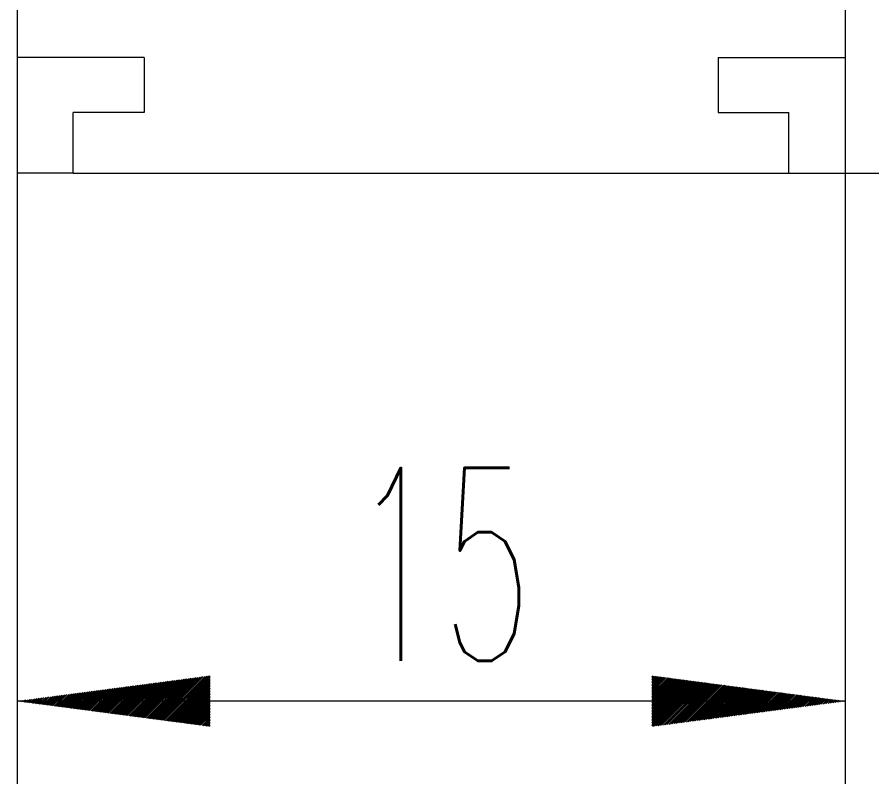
# Model space of a CAD drawing. Header units: millimetres. Extents: x 0 to 420, y 0 to 297.
# Drawn here: x 195.73 to 211.22, y 138.03 to 151.93 of the extents above; entities that cross this region are included whole.
import ezdxf

# ---------------------------------------------------------------- set-up
doc = ezdxf.new("R2010")
doc.units = ezdxf.units.MM
doc.layers.add('1', color=7, linetype='Continuous')
doc.layers.add('106', color=7, linetype='Continuous')
doc.styles.add('latin_extended', font='simplex.shx')

msp = doc.modelspace()

# ---------------------------------------------------------------- hatches: boundary and pattern name
at = {"layer": '106', "linetype": 'Continuous', "lineweight": 13}
h = msp.add_hatch(dxfattribs=at)
h.set_pattern_fill('ANSI31', scale=0.0062, style=0)
h.paths.add_polyline_path([(195.732, 139.531), (199.232, 139.992), (199.232, 139.07)], flags=0)
h = msp.add_hatch(dxfattribs=at)
h.set_pattern_fill('ANSI31', scale=0.0062, style=0)
h.paths.add_polyline_path([(210.732, 139.531), (207.232, 139.07), (207.232, 139.992)], flags=0)

# ---------------------------------------------------------------- linework, layer by layer
at = {"layer": '1', "color": 7, "linetype": 'Continuous', "lineweight": 13}
for p, q in [((195.732, 193.548), (195.732, 151.201)), ((210.732, 193.548), (210.732, 151.201)), ((195.732, 151.201), (195.732, 149.101)), ((198.032, 151.201), (195.732, 151.201)), ((198.032, 151.201), (198.032, 150.201)), ((208.432, 151.201), (208.432, 150.201)), ((208.432, 151.201), (210.732, 151.201)), ((210.732, 151.201), (210.732, 149.101)), ((198.032, 150.201), (196.749, 150.201)), ((196.749, 149.101), (196.749, 150.201)), ((208.432, 150.201), (209.715, 150.201)), ((209.715, 149.101), (209.715, 150.201)), ((196.749, 149.101), (195.732, 149.101)), ((196.749, 149.101), (209.715, 149.101)), ((209.715, 149.101), (210.732, 149.101))]:
    msp.add_line(p, q, dxfattribs=at)
at = {"layer": '106', "color": 7, "linetype": 'Continuous', "lineweight": 13}
for p, q in [((195.732, 149.101), (195.732, 138.031)), ((210.732, 149.101), (210.732, 138.031)), ((210.732, 149.101), (225.175, 149.101)), ((210.732, 139.531), (195.732, 139.531))]:
    msp.add_line(p, q, dxfattribs=at)

# ---------------------------------------------------------------- texts
at = {"layer": '106', "color": 7, "linetype": 'Continuous', "lineweight": 18, "insert": (201.785, 140.259), "char_height": 3.5, "attachment_point": 7, "line_spacing_factor": 0.963855, "style": 'latin_extended'}
msp.add_mtext('\\W0.5468;15', dxfattribs=at)

doc.saveas('drawing.dxf')
